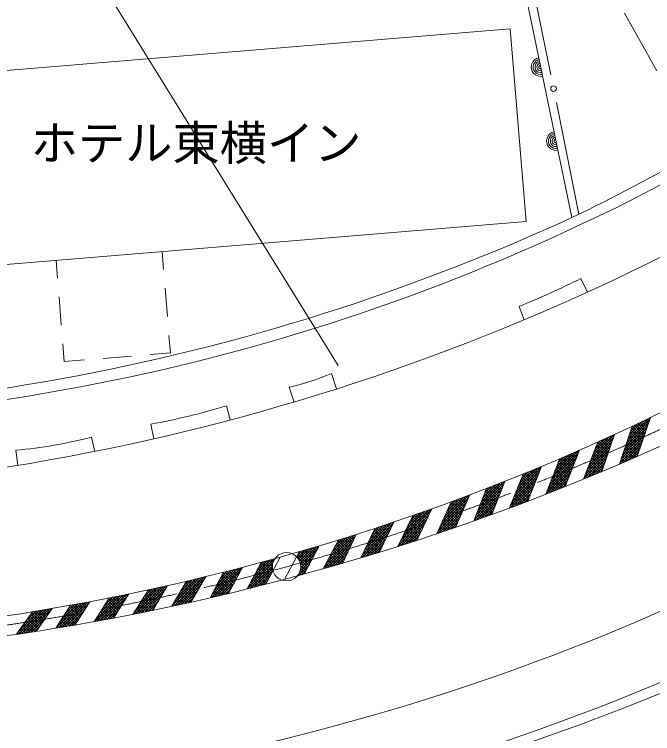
# Model space of a CAD drawing. Units: millimetres, scale not verified. Extents: x 40000 to 680000, y 20000 to 380000.
# Drawn here: x 356738 to 390504, y 276398 to 314463 of the extents above; entities that cross this region are included whole.
import ezdxf
from ezdxf.enums import TextEntityAlignment as Align

# ---------------------------------------------------------------- set-up
doc = ezdxf.new("R2010")
doc.units = ezdxf.units.MM
doc.header["$LTSCALE"] = 1000
doc.linetypes.add('CHAIN', pattern=[18.5, 12, -1.5, 3.5, -1.5])
for name, color, linetype, lineweight in [('M-BGD', 7, 'Continuous', 13), ('M-BMK', 2, 'CHAIN', 13), ('M-BMK-SRVR', 3, 'Continuous', 13), ('M-STR-STRC', 7, 'Continuous', 13), ('M-STR-STRD', 7, 'Continuous', 13)]:
    doc.layers.add(name, color=color, linetype=linetype, lineweight=lineweight)
doc.layers.add('M-BGD-HTXT', color=7, linetype='Continuous')
doc.styles.add('ＭＳ ゴシック', font='')
doc.styles.get('ＭＳ ゴシック').set_extended_font_data('MS Gothic')

msp = doc.modelspace()

# ---------------------------------------------------------------- linework, layer by layer
at = {"layer": 'M-BGD'}
for p, q in [((386228, 303714), (381857, 324902)), ((384121, 316169), (385112, 311268)), ((382969, 313691), (350894, 311039)), ((383812, 303495), (382969, 313691)), ((385410, 309798), (386606, 303889)), ((351737, 300844), (383812, 303495)), ((364634, 300964), (364559, 301893)), ((358943, 301439), (359018, 300510)), ((386708, 300489), (387061, 299762)), ((364835, 298472), (364715, 299967)), ((359098, 299514), (359219, 298018)), ((383440, 299008), (383703, 298292)), ((364991, 296546), (364916, 297476)), ((359300, 297022), (359375, 296093)), ((363927, 296460), (364991, 296546)), ((359375, 296093), (360439, 296179)), ((361435, 296259), (362930, 296380)), ((373519, 295456), (373786, 294641)), ((371283, 294739), (371535, 293948)), ((367965, 293750), (368158, 292999)), ((363952, 292775), (364119, 292004)), ((360821, 292084), (360985, 291334)), ((356821, 291402), (356918, 290595))]:
    msp.add_line(p, q, dxfattribs=at)
msp.add_circle((385261, 310533), 150, dxfattribs=at)
for centre, radius, start, end in [((384584, 311681), 500, 101.6549, 281.6549), ((384584, 311681), 400, 101.6549, 281.6549), ((384584, 311681), 300, 101.6549, 281.6549), ((384584, 311681), 200, 101.6549, 281.6549), ((384584, 311681), 100, 101.6549, 281.6549), ((384584, 311681), 100, 101.6549, 281.6549), ((385392, 307763), 500, 101.6549, 281.6549), ((385392, 307763), 400, 101.6549, 281.6549), ((385392, 307763), 300, 101.6549, 281.6549), ((385392, 307763), 200, 101.6549, 281.6549), ((385392, 307763), 100, 101.6549, 281.6549), ((385392, 307763), 100, 101.6549, 281.6549), ((339342, 400475), 107531, 296.07439, 299.96409), ((355595, 371344), 74777, 294.66499, 300.31803), ((337680, 407987), 118958, 266.46811, 298.82607), ((339002, 406148), 112796, 265.66471, 294.96311), ((339921, 402384), 109533, 265.08826, 295.33997), ((367763, 337945), 41975, 291.9315, 296.8301), ((368483, 307323), 12891, 282.5465, 292.9962), ((357529, 327971), 35776, 280.3417, 286.9591), ((354801, 315338), 24021, 274.824, 284.5147), ((342299, 393462), 120808, 270.02536, 300.28597), ((340593, 399006), 130028, 269.62592, 299.67481), ((343830, 392901), 123680, 288.02454, 299.76983)]:
    msp.add_arc(centre, radius, start, end, dxfattribs=at)
at = {"layer": 'M-BMK'}
msp.add_line((373378, 342452), (398647, 297320), dxfattribs=at)
msp.add_arc((338578, 404294), 123435, 266.03115, 299.31503, dxfattribs=at)
at = {"layer": 'M-BMK-SRVR'}
msp.add_circle((371136, 285230), 750, dxfattribs=at)
at = {"layer": 'M-STR-STRC'}
for p, q in [((359892, 318489), (373871, 295889)), ((390384, 293123), (390383, 293124)), ((389057, 291578), (390270, 292791)), ((389130, 291793), (390344, 293006)), ((389203, 292007), (390262, 293066)), ((389277, 292222), (389991, 292936)), ((389350, 292437), (389722, 292809)), ((390096, 292280), (389617, 292759)), ((390132, 292385), (389713, 292804)), ((390168, 292491), (389809, 292850)), ((390204, 292596), (389905, 292895)), ((390240, 292702), (390000, 292941)), ((390276, 292807), (390096, 292987)), ((390312, 292913), (390192, 293032)), ((390348, 293018), (390287, 293078)), ((388911, 291149), (390124, 292362)), ((388984, 291364), (390197, 292577)), ((389916, 291753), (389320, 292349)), ((389952, 291858), (389356, 292454)), ((389988, 291963), (389392, 292560)), ((389423, 292651), (389454, 292682)), ((390024, 292069), (389428, 292665)), ((390060, 292174), (389521, 292714)), ((387222, 290837), (388410, 292026)), ((387312, 291069), (388466, 292223)), ((387402, 291301), (388205, 292104)), ((387492, 291532), (387945, 291986)), ((388290, 291674), (387969, 291996)), ((388326, 291780), (388066, 292040)), ((388362, 291885), (388163, 292084)), ((388398, 291991), (388260, 292129)), ((388434, 292096), (388357, 292173)), ((388470, 292202), (388454, 292218)), ((388837, 290934), (390051, 292148)), ((389808, 291436), (389212, 292032)), ((389844, 291542), (389248, 292138)), ((389880, 291647), (389284, 292243)), ((387041, 290374), (388264, 291597)), ((387131, 290606), (388337, 291811)), ((388074, 291042), (387518, 291598)), ((388110, 291147), (387557, 291700)), ((387582, 291764), (387687, 291869)), ((388146, 291252), (387597, 291802)), ((388182, 291358), (387676, 291864)), ((388218, 291463), (387774, 291908)), ((388254, 291569), (387871, 291952)), ((388764, 290720), (389978, 291933)), ((388922, 290736), (389904, 291718)), ((389634, 291045), (389068, 291611)), ((389700, 291120), (389104, 291716)), ((389736, 291225), (389140, 291821)), ((389772, 291331), (389176, 291927)), ((385144, 289806), (386558, 291220)), ((385236, 290039), (386569, 291372)), ((385328, 290272), (386318, 291262)), ((386447, 290934), (386180, 291202)), ((386487, 291036), (386278, 291245)), ((386526, 291138), (386377, 291288)), ((386566, 291240), (386475, 291331)), ((386606, 291341), (386573, 291374)), ((386951, 290142), (388191, 291382)), ((387967, 290725), (387399, 291293)), ((388003, 290831), (387439, 291395)), ((388039, 290936), (387478, 291496)), ((389338, 290916), (388960, 291294)), ((389437, 290959), (388996, 291400)), ((389535, 291002), (389032, 291505)), ((389171, 290843), (389831, 291504)), ((389420, 290952), (389758, 291289)), ((385052, 289572), (386468, 290988)), ((385420, 290506), (386068, 291153)), ((385512, 290739), (385819, 291046)), ((386170, 290222), (385552, 290840)), ((386209, 290324), (385591, 290942)), ((386249, 290425), (385686, 290989)), ((386289, 290527), (385785, 291031)), ((386328, 290629), (385883, 291074)), ((386368, 290731), (385982, 291116)), ((386408, 290833), (386081, 291159)), ((386861, 289911), (388117, 291168)), ((387033, 289941), (388044, 290953)), ((387823, 290303), (387240, 290886)), ((387859, 290409), (387280, 290988)), ((387895, 290514), (387320, 291089)), ((387931, 290620), (387359, 291191)), ((388943, 290745), (388816, 290872)), ((389042, 290788), (388852, 290978)), ((389141, 290830), (388888, 291083)), ((389240, 290873), (388924, 291189)), ((389671, 291061), (389685, 291075)), ((383268, 289172), (384610, 290513)), ((383360, 289405), (384402, 290447)), ((384534, 290320), (384405, 290449)), ((384573, 290422), (384505, 290490)), ((384613, 290523), (384605, 290532)), ((384868, 289106), (386288, 290525)), ((384960, 289339), (386378, 290757)), ((386011, 289815), (385392, 290434)), ((386051, 289916), (385432, 290536)), ((386090, 290018), (385472, 290637)), ((386130, 290120), (385512, 290739)), ((387448, 290113), (387082, 290479)), ((387547, 290154), (387121, 290580)), ((387647, 290196), (387161, 290682)), ((387747, 290238), (387201, 290784)), ((387273, 290041), (387971, 290738)), ((387515, 290141), (387898, 290524)), ((388746, 290660), (388744, 290661)), ((388845, 290703), (388780, 290767)), ((383176, 288939), (384518, 290280)), ((383452, 289638), (384161, 290347)), ((383544, 289872), (383920, 290248)), ((384214, 289509), (383630, 290092)), ((383635, 290105), (383681, 290151)), ((384254, 289610), (383704, 290160)), ((384294, 289712), (383804, 290201)), ((384334, 289813), (383905, 290242)), ((384374, 289914), (384005, 290283)), ((384414, 290016), (384105, 290324)), ((384454, 290117), (384205, 290366)), ((384494, 290219), (384305, 290407)), ((385049, 289145), (386198, 290293)), ((385892, 289509), (385272, 290130)), ((385282, 289237), (386107, 290062)), ((385932, 289611), (385312, 290231)), ((385972, 289713), (385352, 290333)), ((387047, 289947), (386923, 290071)), ((387147, 289989), (386963, 290173)), ((387248, 290030), (387003, 290275)), ((387348, 290071), (387042, 290377)), ((387758, 290242), (387825, 290309)), ((381352, 288437), (382652, 289737)), ((382638, 289638), (382572, 289705)), ((382678, 289740), (382673, 289745)), ((382992, 288472), (384334, 289814)), ((383084, 288705), (384426, 290047)), ((384054, 289103), (383471, 289686)), ((384094, 289204), (383510, 289788)), ((384134, 289306), (383550, 289889)), ((384174, 289407), (383590, 289991)), ((385509, 289326), (385112, 289724)), ((385611, 289367), (385152, 289825)), ((385712, 289407), (385192, 289927)), ((385813, 289447), (385232, 290028)), ((385516, 289329), (386017, 289830)), ((386847, 289865), (386844, 289868)), ((386947, 289906), (386884, 289970)), ((381168, 287970), (382510, 289312)), ((381260, 288203), (382602, 289545)), ((381444, 288670), (382418, 289644)), ((381536, 288903), (382185, 289553)), ((381627, 289136), (381953, 289462)), ((382279, 288725), (381695, 289309)), ((381719, 289370), (381722, 289372)), ((382319, 288827), (381759, 289387)), ((382359, 288928), (381861, 289426)), ((382399, 289030), (381963, 289466)), ((382439, 289131), (382064, 289505)), ((382479, 289233), (382166, 289545)), ((382519, 289334), (382268, 289585)), ((382559, 289436), (382369, 289625)), ((382598, 289537), (382471, 289665)), ((383038, 288376), (384242, 289580)), ((383264, 288461), (384150, 289347)), ((383934, 288798), (383351, 289382)), ((383974, 288900), (383391, 289483)), ((384014, 289001), (383431, 289585)), ((385104, 289166), (384952, 289318)), ((385205, 289206), (384992, 289420)), ((385307, 289246), (385032, 289521)), ((385408, 289286), (385072, 289623)), ((385751, 289422), (385927, 289599)), ((379385, 287638), (380746, 288999)), ((379498, 287892), (380520, 288914)), ((380700, 288736), (380521, 288915)), ((380743, 288833), (380624, 288953)), ((380787, 288931), (380726, 288992)), ((380830, 289029), (380829, 289031)), ((381076, 287737), (382418, 289078)), ((382159, 288421), (381575, 289004)), ((382199, 288522), (381615, 289106)), ((382239, 288624), (381655, 289207)), ((383585, 288582), (383191, 288976)), ((383688, 288620), (383231, 289077)), ((383790, 288659), (383271, 289179)), ((383893, 288698), (383311, 289280)), ((383491, 288546), (384058, 289114)), ((384901, 289087), (384872, 289115)), ((385002, 289127), (384912, 289217)), ((379159, 287129), (380648, 288618)), ((379272, 287384), (380761, 288873)), ((379611, 288147), (380294, 288830)), ((379724, 288401), (380069, 288746)), ((380396, 288050), (379822, 288623)), ((379837, 288655), (379845, 288664)), ((380439, 288148), (379902, 288685)), ((380483, 288246), (380005, 288723)), ((380526, 288344), (380109, 288761)), ((380570, 288442), (380212, 288799)), ((380613, 288540), (380315, 288838)), ((380657, 288638), (380418, 288876)), ((381182, 287701), (382326, 288845)), ((381401, 287779), (382234, 288612)), ((381999, 288015), (381416, 288599)), ((382039, 288117), (381456, 288700)), ((382079, 288218), (381496, 288802)), ((382119, 288319), (381535, 288903)), ((383174, 288427), (383031, 288570)), ((383277, 288466), (383071, 288672)), ((383380, 288504), (383111, 288773)), ((383483, 288543), (383151, 288875)), ((383718, 288632), (383966, 288880)), ((377189, 286633), (378794, 288239)), ((377318, 286904), (378643, 288229)), ((377447, 287175), (378424, 288151)), ((378687, 288014), (378517, 288184)), ((378733, 288109), (378621, 288221)), ((378778, 288205), (378725, 288258)), ((379179, 287008), (380535, 288364)), ((380222, 287658), (379648, 288232)), ((380265, 287756), (379692, 288330)), ((380309, 287854), (379735, 288427)), ((380352, 287952), (379779, 288525)), ((381599, 287850), (381256, 288193)), ((381703, 287887), (381296, 288294)), ((381807, 287925), (381336, 288396)), ((381911, 287962), (381376, 288497)), ((381622, 287858), (382142, 288378)), ((382968, 288350), (382951, 288367)), ((383071, 288389), (382991, 288469)), ((377059, 286362), (378665, 287968)), ((377577, 287445), (378205, 288074)), ((377706, 287716), (377987, 287997)), ((378321, 287248), (377754, 287816)), ((378367, 287344), (377799, 287911)), ((378413, 287440), (377889, 287963)), ((378458, 287535), (377994, 288000)), ((378504, 287631), (378099, 288036)), ((378550, 287727), (378203, 288073)), ((378595, 287822), (378308, 288110)), ((378641, 287918), (378412, 288147)), ((379392, 287080), (380422, 288110)), ((380020, 287294), (379474, 287840)), ((380091, 287364), (379518, 287938)), ((380135, 287462), (379561, 288036)), ((380178, 287560), (379605, 288134)), ((379606, 287152), (380309, 287855)), ((381182, 287701), (381096, 287787)), ((381286, 287738), (381136, 287888)), ((381391, 287775), (381176, 287990)), ((381495, 287812), (381216, 288091)), ((381843, 287938), (382050, 288145)), ((375153, 285883), (376759, 287489)), ((375282, 286154), (376677, 287548)), ((375412, 286424), (376464, 287477)), ((375541, 286695), (376252, 287406)), ((376544, 287039), (376195, 287387)), ((376590, 287134), (376302, 287422)), ((376635, 287230), (376408, 287458)), ((376681, 287326), (376514, 287493)), ((376727, 287422), (376619, 287529)), ((376772, 287517), (376725, 287564)), ((377196, 286358), (378536, 287697)), ((377404, 286424), (378406, 287426)), ((378138, 286865), (377571, 287433)), ((378184, 286961), (377616, 287529)), ((378230, 287057), (377662, 287624)), ((378275, 287152), (377708, 287720)), ((379599, 287150), (379300, 287448)), ((379704, 287186), (379344, 287546)), ((379809, 287222), (379387, 287644)), ((379915, 287258), (379431, 287742)), ((379821, 287226), (380196, 287601)), ((381078, 287664), (381056, 287685)), ((375130, 285718), (376629, 287218)), ((375670, 286966), (376040, 287336)), ((376270, 286464), (375702, 287032)), ((376315, 286560), (375748, 287128)), ((376361, 286656), (375793, 287223)), ((375800, 287237), (375830, 287266)), ((376407, 286752), (375876, 287282)), ((376452, 286847), (375983, 287317)), ((376498, 286943), (376089, 287352)), ((377865, 286573), (377388, 287050)), ((377972, 286608), (377434, 287146)), ((378047, 286674), (377479, 287241)), ((378093, 286770), (377525, 287337)), ((377613, 286491), (378277, 287156)), ((379176, 287007), (379127, 287056)), ((379282, 287042), (379170, 287154)), ((379387, 287078), (379213, 287252)), ((379493, 287114), (379257, 287350)), ((380037, 287300), (380083, 287347)), ((373082, 285128), (374751, 286797)), ((373242, 285430), (374721, 286909)), ((373402, 285731), (374514, 286843)), ((373563, 286033), (374308, 286778)), ((373723, 286335), (374102, 286714)), ((373883, 286636), (373897, 286650)), ((374443, 286152), (373934, 286662)), ((374489, 286248), (374042, 286695)), ((374535, 286344), (374150, 286729)), ((374580, 286440), (374257, 286763)), ((374626, 286535), (374365, 286796)), ((374672, 286631), (374473, 286830)), ((374718, 286727), (374580, 286864)), ((374763, 286822), (374688, 286898)), ((374809, 286918), (374795, 286932)), ((375332, 285779), (376500, 286947)), ((376087, 286082), (375519, 286649)), ((375535, 285841), (376371, 286676)), ((376132, 286177), (375565, 286745)), ((376178, 286273), (375611, 286841)), ((376224, 286369), (375656, 286936)), ((377437, 286435), (377205, 286667)), ((377544, 286469), (377251, 286763)), ((377651, 286504), (377296, 286859)), ((377758, 286538), (377342, 286954)), ((377822, 286559), (378148, 286885)), ((371858, 285432), (372719, 286292)), ((371881, 285313), (372824, 286256)), ((372755, 286125), (372617, 286262)), ((372804, 286217), (372726, 286295)), ((372853, 286310), (372835, 286327)), ((373270, 285175), (374622, 286527)), ((373468, 285231), (374493, 286256)), ((374260, 285770), (373713, 286317)), ((374306, 285865), (373762, 286409)), ((374352, 285961), (373811, 286501)), ((374398, 286057), (373861, 286594)), ((375709, 285894), (375336, 286266)), ((375817, 285927), (375382, 286362)), ((375926, 285960), (375428, 286458)), ((376034, 285993), (375473, 286554)), ((375738, 285903), (376241, 286405)), ((377116, 286332), (377068, 286380)), ((377223, 286366), (377114, 286476)), ((377330, 286401), (377159, 286571)), ((371712, 285710), (372117, 286114)), ((371726, 285865), (371917, 286056)), ((372313, 285294), (371732, 285875)), ((371772, 285628), (372317, 286173)), ((372362, 285386), (371781, 285968)), ((371821, 285536), (372518, 286232)), ((372411, 285478), (371852, 286037)), ((371884, 285174), (372664, 285955)), ((372460, 285571), (371962, 286069)), ((372509, 285663), (372071, 286101)), ((372558, 285756), (372181, 286133)), ((372607, 285848), (372290, 286165)), ((372657, 285940), (372399, 286197)), ((372706, 286033), (372508, 286230)), ((374062, 285402), (373517, 285947)), ((374123, 285482), (373566, 286040)), ((374169, 285578), (373615, 286132)), ((374215, 285674), (373664, 286224)), ((373666, 285288), (374363, 285985)), ((375275, 285762), (375153, 285884)), ((375384, 285795), (375199, 285979)), ((375492, 285828), (375245, 286075)), ((375601, 285861), (375291, 286171)), ((375942, 285965), (376112, 286135)), ((369231, 284393), (370488, 285650)), ((369391, 284694), (370293, 285596)), ((369551, 284996), (370098, 285543)), ((369711, 285297), (369903, 285490)), ((370400, 285084), (369975, 285509)), ((370386, 285240), (370086, 285540)), ((370399, 285369), (370197, 285570)), ((370429, 285480), (370308, 285601)), ((370472, 285578), (370419, 285631)), ((372264, 285201), (371682, 285783)), ((371849, 284998), (372504, 285653)), ((373513, 285244), (373272, 285485)), ((373623, 285276), (373321, 285578)), ((373733, 285307), (373370, 285670)), ((373843, 285339), (373419, 285762)), ((373952, 285371), (373468, 285855)), ((373865, 285345), (374234, 285714)), ((375166, 285729), (375108, 285788)), ((367164, 283729), (368572, 285136)), ((367183, 283606), (368763, 285186)), ((368687, 284983), (368542, 285128)), ((368736, 285075), (368654, 285157)), ((368785, 285168), (368766, 285187)), ((369070, 284091), (370415, 285435)), ((369215, 284094), (370387, 285266)), ((369404, 284141), (370393, 285130)), ((370191, 284587), (369631, 285147)), ((370240, 284679), (369680, 285239)), ((370289, 284772), (369729, 285331)), ((370338, 284864), (369778, 285424)), ((370387, 284956), (369864, 285479)), ((371744, 284751), (372344, 285351)), ((372215, 285109), (371842, 285482)), ((372166, 285017), (371883, 285300)), ((372117, 284924), (371883, 285159)), ((373183, 285150), (373125, 285208)), ((373293, 285181), (373174, 285301)), ((373403, 285213), (373223, 285393)), ((374064, 285403), (374105, 285444)), ((367325, 284030), (368381, 285087)), ((367367, 283649), (368671, 284953)), ((367485, 284332), (368190, 285038)), ((367645, 284633), (368001, 284989)), ((368295, 284244), (367735, 284804)), ((368344, 284336), (367784, 284896)), ((367805, 284935), (367811, 284941)), ((368393, 284429), (367867, 284955)), ((368442, 284521), (367979, 284984)), ((368491, 284614), (368092, 285013)), ((368540, 284706), (368205, 285041)), ((368589, 284798), (368317, 285070)), ((368638, 284891), (368430, 285099)), ((369936, 284276), (369435, 284777)), ((370043, 284310), (369484, 284870)), ((370092, 284402), (369533, 284962)), ((370142, 284495), (369582, 285054)), ((369592, 284189), (370417, 285014)), ((371728, 284747), (371718, 284757)), ((371839, 284777), (371777, 284840)), ((371951, 284808), (371825, 284933)), ((372062, 284838), (371861, 285039)), ((371938, 284804), (372183, 285050)), ((365124, 283226), (366521, 284623)), ((365203, 283163), (366707, 284668)), ((365325, 283568), (366335, 284578)), ((365383, 283202), (366847, 284666)), ((365526, 283911), (366149, 284534)), ((365727, 284253), (365964, 284490)), ((366344, 283809), (365791, 284362)), ((366396, 283898), (365843, 284451)), ((366448, 283987), (365949, 284487)), ((366501, 284076), (366063, 284514)), ((366553, 284165), (366177, 284541)), ((366605, 284254), (366292, 284568)), ((366658, 284344), (366406, 284595)), ((366710, 284433), (366520, 284623)), ((366762, 284522), (366634, 284650)), ((366814, 284611), (366748, 284678)), ((366867, 284700), (366861, 284705)), ((368027, 283805), (367490, 284342)), ((368099, 283875), (367539, 284434)), ((367552, 283692), (368511, 284651)), ((368148, 283967), (367588, 284527)), ((368197, 284059), (367637, 284619)), ((368246, 284152), (367686, 284711)), ((367737, 283735), (368351, 284350)), ((369484, 284162), (369239, 284408)), ((369597, 284190), (369288, 284500)), ((369710, 284219), (369337, 284592)), ((369823, 284247), (369386, 284685)), ((369782, 284237), (370257, 284712)), ((369972, 284285), (370097, 284410)), ((363084, 282841), (364369, 284126)), ((363117, 282732), (364551, 284166)), ((363294, 282767), (364734, 284207)), ((363338, 283235), (364188, 284086)), ((363471, 282803), (364748, 284080)), ((363591, 283630), (364007, 284046)), ((364385, 283461), (363837, 284009)), ((364437, 283551), (363953, 284034)), ((364489, 283640), (364069, 284060)), ((364542, 283729), (364185, 284085)), ((364594, 283818), (364301, 284111)), ((364646, 283907), (364417, 284136)), ((364699, 283996), (364533, 284162)), ((364751, 284085), (364648, 284188)), ((364803, 284174), (364764, 284214)), ((365564, 283241), (366646, 284323)), ((366134, 283453), (365581, 284005)), ((366187, 283542), (365634, 284095)), ((366239, 283631), (365686, 284184)), ((366291, 283720), (365738, 284273)), ((365745, 283281), (366445, 283981)), ((367570, 283696), (367294, 283972)), ((367684, 283723), (367343, 284065)), ((367799, 283750), (367392, 284157)), ((367913, 283777), (367441, 284249)), ((367922, 283779), (368191, 284048)), ((369145, 284077), (369091, 284131)), ((369258, 284105), (369140, 284223)), ((369371, 284133), (369189, 284315)), ((360985, 282371), (362301, 283687)), ((361106, 282351), (362478, 283723)), ((361238, 282766), (362124, 283651)), ((361279, 282382), (362656, 283760)), ((361452, 282414), (362734, 283696)), ((361491, 283160), (361947, 283616)), ((361745, 283555), (361770, 283581)), ((362331, 283067), (361810, 283588)), ((362386, 283154), (361928, 283612)), ((362441, 283240), (362046, 283635)), ((362497, 283326), (362163, 283659)), ((362552, 283412), (362281, 283683)), ((362607, 283498), (362398, 283707)), ((362662, 283584), (362516, 283731)), ((362718, 283671), (362633, 283755)), ((362773, 283757), (362750, 283779)), ((364175, 283105), (363614, 283666)), ((363648, 282839), (364547, 283737)), ((364228, 283194), (363669, 283753)), ((364280, 283283), (363725, 283839)), ((364332, 283372), (363780, 283925)), ((365741, 283280), (365372, 283649)), ((365857, 283306), (365425, 283738)), ((365973, 283331), (365477, 283827)), ((366082, 283363), (365529, 283916)), ((365926, 283321), (366244, 283638)), ((367111, 283589), (367098, 283603)), ((367226, 283616), (367147, 283695)), ((367341, 283642), (367196, 283788)), ((367455, 283669), (367245, 283880)), ((358936, 281976), (360249, 283289)), ((359105, 282004), (360422, 283321)), ((359183, 282365), (360075, 283257)), ((359274, 282032), (360596, 283354)), ((359436, 282760), (359902, 283226)), ((359444, 282061), (360679, 283295)), ((360303, 282709), (359804, 283208)), ((360358, 282795), (359924, 283230)), ((360413, 282881), (360043, 283251)), ((360469, 282968), (360163, 283273)), ((360524, 283054), (360282, 283295)), ((360579, 283140), (360402, 283318)), ((360634, 283226), (360521, 283340)), ((360690, 283312), (360640, 283362)), ((362110, 282723), (361562, 283271)), ((362165, 282809), (361617, 283357)), ((361626, 282446), (362481, 283301)), ((362220, 282895), (361673, 283443)), ((362276, 282981), (361728, 283529)), ((363720, 282853), (363338, 283236)), ((363838, 282877), (363393, 283322)), ((363955, 282901), (363448, 283408)), ((364071, 282927), (363504, 283494)), ((364123, 283016), (363559, 283580)), ((363825, 282875), (364345, 283395)), ((365160, 283154), (365111, 283203)), ((365276, 283179), (365163, 283293)), ((365393, 283204), (365215, 283382)), ((365509, 283229), (365268, 283471)), ((365625, 283255), (365320, 283560)), ((356960, 281668), (358225, 282933)), ((356980, 281829), (358055, 282905)), ((357126, 281693), (358395, 282962)), ((357293, 281718), (358565, 282990)), ((357315, 282306), (357886, 282877)), ((357459, 281743), (358736, 283020)), ((357651, 282783), (357717, 282849)), ((358262, 282337), (357745, 282854)), ((358320, 282420), (357866, 282874)), ((358379, 282503), (357988, 282894)), ((358437, 282586), (358109, 282914)), ((358496, 282669), (358230, 282934)), ((358554, 282752), (358352, 282954)), ((358612, 282835), (358473, 282975)), ((358671, 282918), (358593, 282995)), ((358729, 283001), (358714, 283016)), ((360027, 282278), (359479, 282826)), ((360082, 282365), (359534, 282912)), ((360137, 282451), (359589, 282998)), ((359614, 282089), (360426, 282901)), ((360192, 282537), (359645, 283085)), ((359689, 283154), (359730, 283194)), ((360248, 282623), (359700, 283171)), ((361671, 282455), (361286, 282840)), ((361790, 282477), (361341, 282926)), ((361909, 282499), (361396, 283012)), ((361999, 282551), (361451, 283098)), ((362054, 282637), (361507, 283184)), ((361800, 282479), (362228, 282907)), ((363249, 282759), (363117, 282891)), ((363367, 282782), (363172, 282977)), ((363485, 282806), (363227, 283063)), ((363603, 282829), (363282, 283149)), ((364003, 282911), (364144, 283052)), ((357970, 281922), (357427, 282465)), ((358028, 282005), (357485, 282548)), ((358087, 282088), (357544, 282631)), ((358145, 282171), (357602, 282714)), ((357626, 281769), (358422, 282565)), ((358204, 282254), (357660, 282797)), ((359645, 282094), (359258, 282481)), ((359766, 282115), (359313, 282568)), ((359886, 282136), (359368, 282654)), ((359971, 282192), (359424, 282740)), ((359785, 282118), (360173, 282506)), ((361193, 282367), (361065, 282495)), ((361313, 282388), (361120, 282581)), ((361432, 282410), (361175, 282667)), ((361552, 282432), (361230, 282754)), ((361974, 282511), (361975, 282512)), ((363013, 282712), (363006, 282719)), ((363131, 282735), (363061, 282805)), ((357567, 281759), (357193, 282133)), ((357689, 281778), (357252, 282216)), ((357812, 281797), (357310, 282299)), ((357912, 281839), (357368, 282382)), ((357793, 281794), (358087, 282088)), ((359160, 282013), (359037, 282137)), ((359282, 282033), (359092, 282223)), ((359403, 282054), (359147, 282309)), ((359524, 282074), (359202, 282395)), ((361073, 282345), (361009, 282409)), ((356952, 281667), (356901, 281718)), ((357075, 281685), (356960, 281801)), ((357198, 281704), (357018, 281884)), ((357321, 281722), (357076, 281967)), ((357444, 281741), (357135, 282050)), ((359039, 281993), (358981, 282051))]:
    msp.add_line(p, q, dxfattribs=at)
at = {"layer": 'M-STR-STRD'}
for p, q in [((390384, 293124), (389682, 291066)), ((389430, 292671), (388744, 290659)), ((388480, 292229), (387809, 290264)), ((387610, 291834), (386842, 289863)), ((386628, 291397), (385878, 289473)), ((385595, 290950), (384854, 289069)), ((384619, 290538), (383895, 288699)), ((383648, 290137), (382940, 288340)), ((382682, 289749), (381990, 287991)), ((381720, 289372), (381043, 287651)), ((380831, 289032), (380067, 287311)), ((379839, 288662), (379092, 286978)), ((378820, 288292), (378023, 286625)), ((377811, 287936), (377032, 286306)), ((376808, 287592), (376046, 285997)), ((375811, 287260), (375065, 285699)), ((373889, 286648), (373078, 285120)), ((374819, 286940), (374089, 285410)), ((372867, 286337), (372073, 284841)), ((371811, 286025), (371034, 284561)), ((370802, 285738), (370040, 284303)), ((368800, 285195), (368066, 283814)), ((369798, 285461), (369050, 284053)), ((367808, 284940), (367087, 283584)), ((365850, 284464), (365070, 283135)), ((366871, 284708), (366077, 283355)), ((363834, 284008), (363000, 282709)), ((364836, 284230), (364069, 282925)), ((362793, 283788), (361974, 282511)), ((360733, 283380), (359941, 282145)), ((361760, 283578), (360954, 282323)), ((357695, 282846), (356856, 281653)), ((358743, 283021), (357891, 281809)), ((359713, 283191), (358933, 281976))]:
    msp.add_line(p, q, dxfattribs=at)
for centre, radius, start, end in [((338482, 401068), 119773, 271.85049, 300.11119), ((338163, 408790), 128504, 271.83344, 298.49429)]:
    msp.add_arc(centre, radius, start, end, dxfattribs=at)

# ---------------------------------------------------------------- texts
at = {"layer": 'M-BGD-HTXT', "style": 'ＭＳ ゴシック'}
msp.add_text('ホテル東横イン', height=1833, dxfattribs=at).set_placement((357599, 306195), align=Align.BOTTOM_LEFT)

doc.saveas('drawing.dxf')
